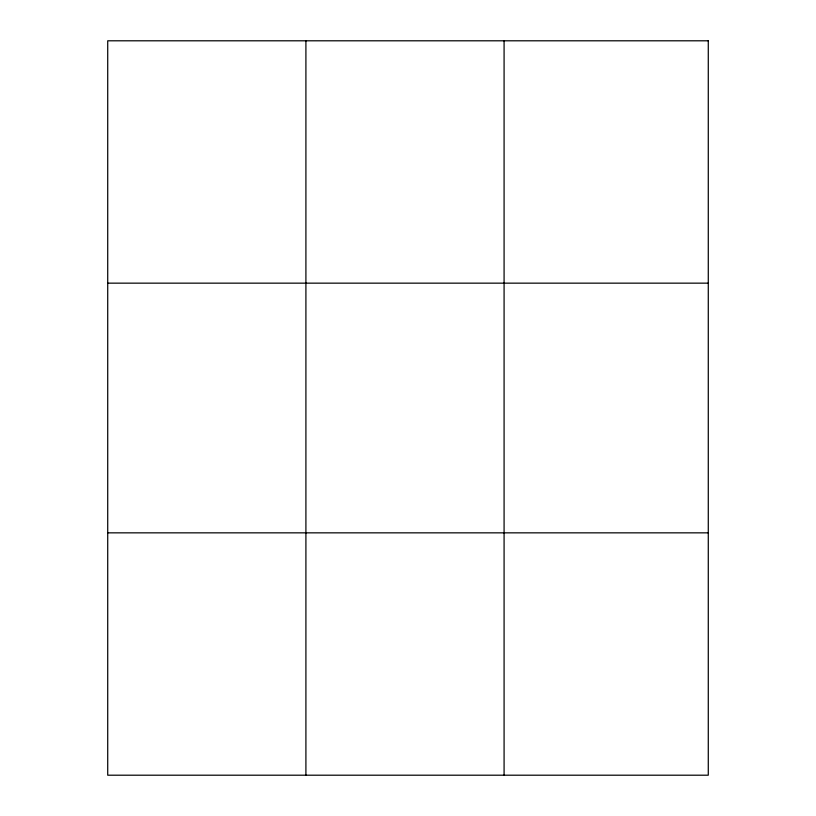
<?xml version="1.0" encoding="UTF-8"?>
<svg xmlns="http://www.w3.org/2000/svg" width="816" height="816" viewBox="0 0 816 816"><rect width="100%" height="100%" fill="white"/><g stroke="black" fill="none" stroke-linecap="round" stroke-linejoin="round"><path stroke-width="1.22" d="M305.908 775.2L305.908 40.8M504.084 775.2L504.084 40.8M107.722 283.152L708.278 283.152M107.722 532.848L708.278 532.848M708.278 40.8L708.278 775.2L107.722 775.2L107.722 40.8L708.278 40.8"/></g></svg>
